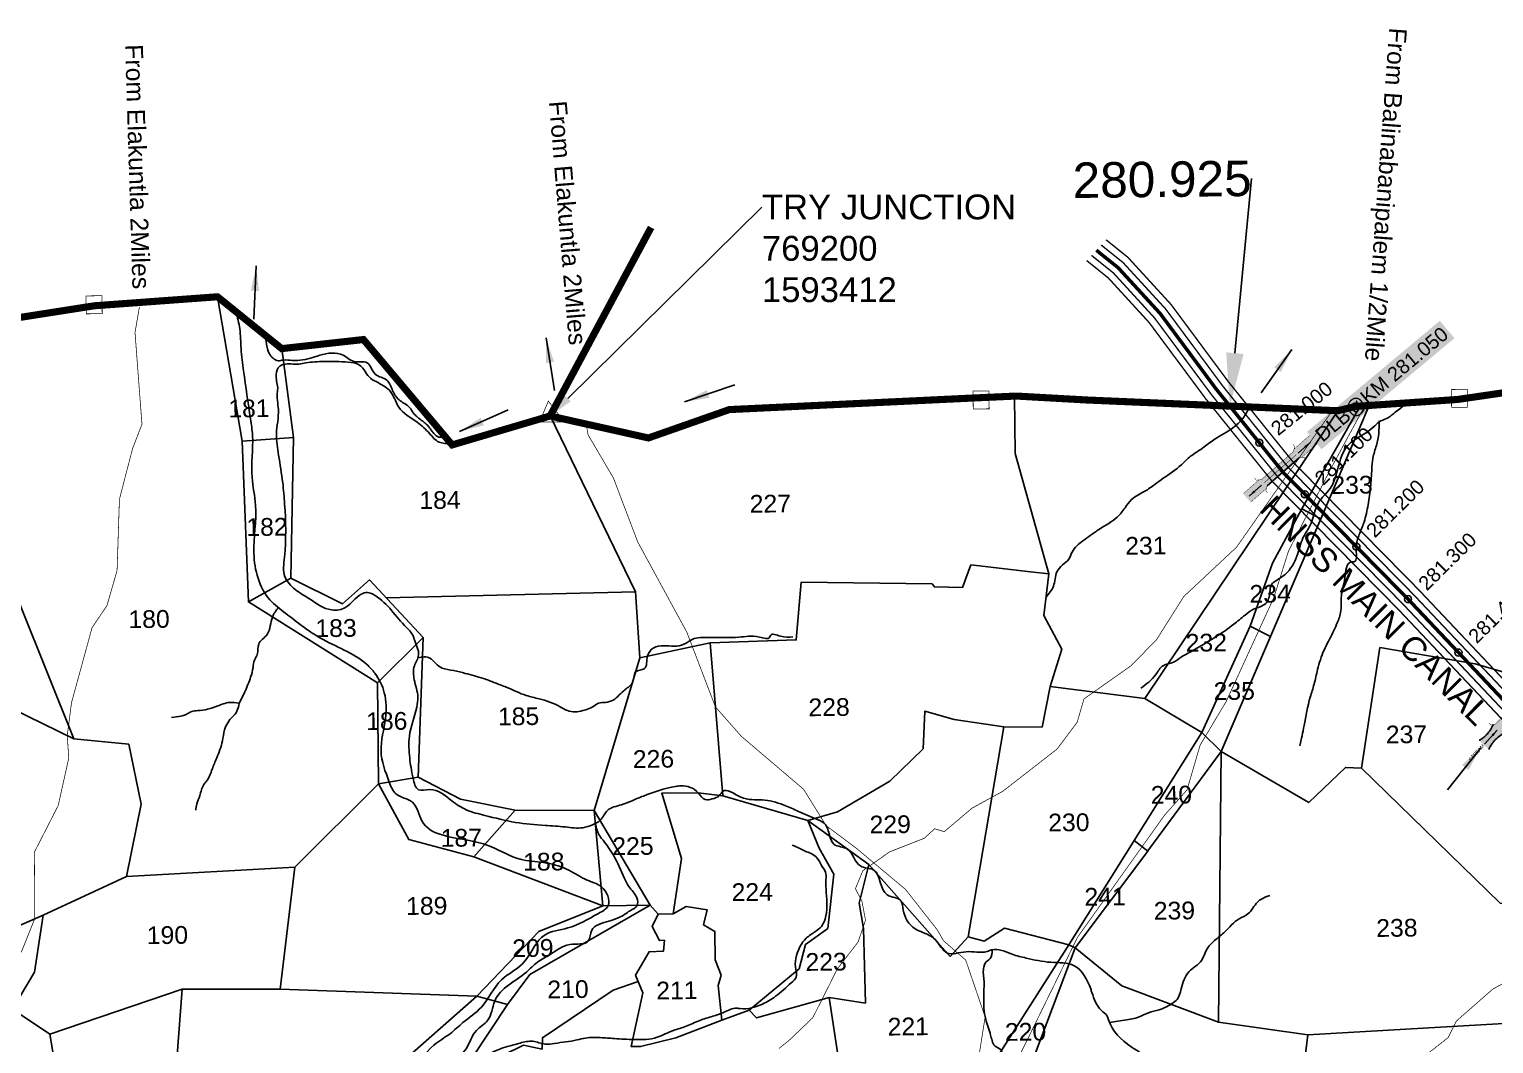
# Model space of a CAD drawing. Header units: feet. Extents: x 764898 to 774910, y 1587357 to 1595279.
# Drawn here: x 768536 to 770601, y 1592509 to 1593940 of the extents above; entities that cross this region are included whole.
import ezdxf
from ezdxf import colors
from ezdxf.entities.mleader import LeaderData, LeaderLine
from ezdxf.enums import TextEntityAlignment as Align
from ezdxf.math import Vec2, Vec3

# ---------------------------------------------------------------- set-up
doc = ezdxf.new("R2010")
doc.units = ezdxf.units.FT
doc.header["$LTSCALE"] = 15
doc.header["$MEASUREMENT"] = 0
doc.header["$PDMODE"] = 32
doc.header["$PDSIZE"] = 10
doc.linetypes.add('ACAD_ISO02W100', pattern=[15, 12, -3])
doc.linetypes.add('HIDDEN2', pattern=[0.1875, 0.125, -0.0625])
for name, color, linetype in [('CANAL1', 7, 'Continuous'), ('CRDS STONES', 7, 'Continuous'), ('CSMark', 72, 'Continuous'), ('PLOT', 7, 'Continuous'), ('PLOT NO', 7, 'Continuous'), ('ROADS', 6, 'Continuous'), ('STRUCTURE', 5, 'Continuous'), ('TANKS-STREAM', 4, 'Continuous'), ('VILLAGE STONES', 240, 'Continuous')]:
    doc.layers.add(name, color=color, linetype=linetype)
doc.layers.add('VILLAGE BOUNDRY', color=5, linetype='HIDDEN2', lineweight=100)
doc.styles.add('CANAL', font='Cambria.ttf')
doc.styles.get("Standard").update_dxf_attribs({"font": 'arial.ttf'})
doc.linetypes.add('DOTS', pattern='A,1e-06,-3,["●",Standard,S=3,R=0,X=-1.25,Y=-1.25],-3', length=6.000001)
doc.dimstyles.new('CRDS', dxfattribs={"dimtxt": 20, "dimasz": 35, "dimexe": 0.18, "dimexo": 0.0625, "dimgap": 0.09, "dimtad": 0, "dimtih": 1, "dimtoh": 1, "dimdec": 0, "dimzin": 2, "dimdsep": 46, "dimtxsty": 'CANAL', "dimcen": 0.09, "dimclrt": 256, "dimadec": 0, "dimazin": 0, "dimtfac": 1, "dimtdec": 0, "dimtofl": 0, "dimtmove": 0, "dimatfit": 3, "dimfxl": 1, "dimtfill": 2, "dimtfillclr": 5, "dimtolj": 1, "dimtzin": 0, "dimarcsym": 0})
doc.dimstyles.get("Standard").update_dxf_attribs({"dimtxt": 0.18, "dimasz": 0.18, "dimexe": 0.18, "dimexo": 0.0625, "dimgap": 0.09, "dimtad": 0, "dimtih": 1, "dimtoh": 1, "dimdec": 4, "dimzin": 0, "dimdsep": 46, "dimtxsty": 'Standard', "dimcen": 0.09, "dimadec": 0, "dimazin": 0, "dimtfac": 1, "dimtdec": 4, "dimtofl": 0, "dimtmove": 0, "dimatfit": 3, "dimfxl": 1, "dimtolj": 1, "dimtzin": 0, "dimarcsym": 0})

# ---------------------------------------------------------------- blocks, each defined once
blk = doc.blocks.new('DLB')
at = {"layer": 'STRUCTURE'}
h = blk.add_hatch(dxfattribs=at)
h.set_pattern_fill('DOTS', color=6, scale=20, angle=320.37224793, style=0)
h.paths.add_polyline_path([(769699.5, 1706950), (769699.5, 1706934), (769729.1, 1706934), (769732.1, 1706936), (769792.1, 1706936), (769795.1, 1706934), (769824.7, 1706934), (769824.7, 1706950), (769795.1, 1706950), (769792.1, 1706948), (769732.1, 1706948), (769729.1, 1706950)])
at = {"layer": 'STRUCTURE', "color": 6, "const_width": 0.628}
for points in [[(769726.1, 1706956), (769726.1, 1706952), (769732.1, 1706948), (769792.1, 1706948), (769798.1, 1706952), (769798.1, 1706956)], [(769726.1, 1706928), (769726.1, 1706932), (769732.1, 1706936), (769792.1, 1706936), (769798.1, 1706932), (769798.1, 1706928)], [(769732.1, 1706942), (769792.1, 1706942)]]:
    blk.add_lwpolyline(points, dxfattribs=at)
at = {"layer": 'STRUCTURE', "color": 6, "linetype": 'ACAD_ISO02W100', "ltscale": 0.5, "const_width": 0.5}
for points in [[(769699.5, 1706950), (769729.1, 1706950)], [(769795.1, 1706950), (769824.7, 1706950)], [(769699.5, 1706934), (769729.1, 1706934)], [(769795.1, 1706934), (769824.7, 1706934)]]:
    blk.add_lwpolyline(points, dxfattribs=at)
at = {"layer": 'STRUCTURE', "color": 6}
blk.add_lwpolyline([(769732.1, 1706936), (769792.1, 1706936)], dxfattribs=at)
blk.add_lwpolyline([(769732.1, 1706936), (769792.1, 1706936)], dxfattribs=at)
at = {"layer": 'STRUCTURE', "color": 0}
blk.add_circle((769762.1, 1706942), 1.8, dxfattribs=at)
for points in [[(769703.8, 1706942), (769726.7, 1706942)], [(769818.6, 1706942), (769795.7, 1706942)]]:
    blk.add_leader(points, dimstyle='Standard', override={"dimasz": 10, "dimgap": 0.09, "dimtad": 0}, dxfattribs=at)
blk = doc.blocks.new('SP')
at = {"layer": 'STRUCTURE'}
h = blk.add_hatch(dxfattribs=at)
h.set_pattern_fill('DASH', color=256, scale=8, style=0)
edge = h.paths.add_edge_path()
edge.add_spline(control_points=[(769825.7, 1706742.1), (769825.3, 1706741.8), (769823.8, 1706740.8), (769820.9, 1706740.3), (769817, 1706739.7), (769811.4, 1706738.9), (769804, 1706739.7), (769798.4, 1706741), (769795.6, 1706741.6)], knot_values=[0, 0, 0, 0, 1.613557, 5.24513, 8.624976, 13.470124, 22.190216, 30.746377, 30.746377, 30.746377, 30.746377], degree=3, periodic=0)
edge.add_line((769795.6, 1706741.6), (769792.6, 1706739.6))
edge.add_line((769792.6, 1706739.6), (769732.6, 1706739.6))
edge.add_line((769732.6, 1706739.6), (769729.6, 1706741.6))
edge.add_spline(control_points=[(769729.6, 1706741.6), (769726.9, 1706740.9), (769721.3, 1706739.5), (769713.9, 1706738.5), (769708.3, 1706739.1), (769704.4, 1706739.6), (769701.5, 1706740), (769700, 1706741), (769699.5, 1706741.3)], knot_values=[0, 0, 0, 0, 8.556161, 17.276253, 22.121402, 25.501247, 29.13282, 30.746377, 30.746377, 30.746377, 30.746377], degree=3, periodic=0)
edge.add_line((769699.5, 1706741.3), (769699.5, 1706722.1))
edge.add_spline(control_points=[(769699.5, 1706722.1), (769700, 1706722.4), (769701.4, 1706723.4), (769704.3, 1706724), (769708.2, 1706724.5), (769713.8, 1706725.3), (769721.2, 1706724.5), (769726.8, 1706723.3), (769729.6, 1706722.6)], knot_values=[0, 0, 0, 0, 1.613557, 5.24513, 8.624976, 13.470124, 22.190216, 30.746377, 30.746377, 30.746377, 30.746377], degree=3, periodic=0)
edge.add_line((769729.6, 1706722.6), (769732.6, 1706724.6))
edge.add_line((769732.6, 1706724.6), (769792.6, 1706724.6))
edge.add_line((769792.6, 1706724.6), (769795.6, 1706722.6))
edge.add_spline(control_points=[(769795.6, 1706722.6), (769798.4, 1706723.3), (769803.9, 1706724.8), (769811.3, 1706725.8), (769817, 1706725.1), (769820.9, 1706724.7), (769823.8, 1706724.2), (769825.2, 1706723.3), (769825.7, 1706723)], knot_values=[0, 0, 0, 0, 8.556161, 17.276253, 22.121402, 25.501247, 29.13282, 30.746377, 30.746377, 30.746377, 30.746377], degree=3, periodic=0)
edge.add_line((769825.7, 1706723), (769825.7, 1706742.1))
h.paths.add_polyline_path([(769764.2, 1706732.1, -1), (769761.1, 1706732.1, -1)], flags=0)
h.paths.add_polyline_path([(769761.1, 1706732.1, 1), (769764.2, 1706732.1, 1)], flags=16)
at = {"layer": 'STRUCTURE', "const_width": 0.628}
for points in [[(769726.6, 1706747.6), (769726.6, 1706743.6), (769732.6, 1706739.6), (769792.6, 1706739.6), (769798.6, 1706743.6), (769798.6, 1706747.6)], [(769726.6, 1706716.6), (769726.6, 1706720.6), (769732.6, 1706724.6), (769792.6, 1706724.6), (769798.6, 1706720.6), (769798.6, 1706716.6)]]:
    blk.add_lwpolyline(points, dxfattribs=at)
at = {"layer": 'STRUCTURE', "color": 3}
blk.add_lwpolyline([(769732.6, 1706724.6), (769792.6, 1706724.6)], dxfattribs=at)
blk.add_lwpolyline([(769732.6, 1706724.6), (769792.6, 1706724.6)], dxfattribs=at)
at = {"layer": 'STRUCTURE', "color": 0}
blk.add_circle((769762.6, 1706732.1), 1.55, dxfattribs=at)
at = {"layer": 'STRUCTURE'}
for points in [[(769699.5, 1706741.3), (769700.9, 1706740.5), (769704.4, 1706739.6), (769707.8, 1706739.2), (769712.6, 1706738.8), (769721.3, 1706739.7), (769729.6, 1706741.6)], [(769825.7, 1706742.1), (769824.3, 1706741.3), (769820.8, 1706740.3), (769817.5, 1706739.8), (769812.7, 1706739.2), (769804, 1706739.9), (769795.6, 1706741.6)], [(769699.5, 1706722.1), (769700.9, 1706723), (769704.4, 1706724), (769707.7, 1706724.5), (769712.5, 1706725), (769721.2, 1706724.4), (769729.6, 1706722.6)], [(769825.7, 1706723), (769824.3, 1706723.8), (769820.8, 1706724.7), (769817.4, 1706725.1), (769812.6, 1706725.5), (769803.9, 1706724.6), (769795.6, 1706722.6)]]:
    blk.add_spline(points, degree=3, dxfattribs=at)
at = {"layer": 'STRUCTURE', "color": 0}
blk.add_text('STREAM', height=5, dxfattribs=at).set_placement((769684.3, 1706732.1), align=Align.MIDDLE_CENTER)
for points in [[(769727.4, 1706732.1), (769700.8, 1706732.1)], [(769824.4, 1706732.1), (769800.5, 1706732.1)]]:
    blk.add_leader(points, dimstyle='Standard', override={"dimasz": 10, "dimgap": 0.09, "dimtad": 0}, dxfattribs=at)

msp = doc.modelspace()

# ---------------------------------------------------------------- linework, layer by layer
at = {"layer": 'CANAL1', "color": 5, "const_width": 2}
for points in [[(770047.5, 1593635.8), (770078.4, 1593611), (770138.3, 1593545.7), (770219, 1593436.9), (770311.2, 1593322.4), (770488.1, 1593142.8), (770639.7, 1592982.4)], [(770033.8, 1593621.2), (770064.7, 1593596.4), (770122.8, 1593532.9), (770203.2, 1593424.6), (770296.3, 1593309.1), (770473.7, 1593128.9), (770625.5, 1592968.2)]]:
    msp.add_lwpolyline(points, dxfattribs=at)
at = {"layer": 'CANAL1', "color": 1, "const_width": 2}
for points in [[(770054.3, 1593643.2), (770085.2, 1593618.4), (770146, 1593552), (770226.9, 1593443), (770318.7, 1593329.1), (770495.3, 1593149.7), (770646.7, 1592989.5)], [(770027, 1593613.9), (770057.8, 1593589.1), (770115.1, 1593526.5), (770195.3, 1593418.5), (770288.8, 1593302.4), (770466.6, 1593121.9), (770618.5, 1592961.1)]]:
    msp.add_lwpolyline(points, dxfattribs=at)
at = {"layer": 'CANAL1', "color": 1, "linetype": 'HIDDEN2', "ltscale": 6, "const_width": 5}
msp.add_lwpolyline([(770040.6, 1593628.5), (770071.5, 1593603.7), (770130.6, 1593539.3), (770209.6, 1593432.8), (770303.7, 1593315.7), (770334.7, 1593284.3), (770480.9, 1593135.8), (770622.8, 1592985.7)], dxfattribs=at)
at = {"layer": 'CSMark', "color": 3}
for p in [(770270.5, 1593357.1), (770407.5, 1593210.4), (770480.3, 1593136.5), (770551.5, 1593061.1)]:
    msp.add_point(p, dxfattribs=at)
at = {"layer": 'CSMark'}
msp.add_point((770334.7, 1593284.3), dxfattribs=at)
at = {"layer": 'PLOT'}
for points in [[(768448.5, 1593312), (768598.6, 1592939.4), (768675.8, 1592931.8), (768693.5, 1592847.5), (768672.5, 1592745.4), (768910.2, 1592758.6), (769027.9, 1592875.8), (769026.8, 1593018.6), (768844.7, 1593132.6), (768835.6, 1593359.1), (768801, 1593562.8)], [(768891.6, 1593489.7), (768908.3, 1593364.5), (768835.6, 1593359.1)], [(770413, 1593408.7), (770330.5, 1593263.8), (770289, 1593187), (770257.7, 1593098.3), (770189.5, 1592948.3), (770002, 1592648.8), (769888.4, 1592471.3), (769839.3, 1592205.5), (769821.5, 1592202.3), (769685.2, 1592435.2), (769663.6, 1592574.8), (769715, 1592566.7), (769712.4, 1592672), (769705.9, 1592707.6), (769719.6, 1592762.3), (769633.8, 1592824.2), (769513.8, 1592859), (769496, 1593074.8), (769396.6, 1593053.6)], [(769633.8, 1592824.2), (769675.8, 1592836.4), (769749.6, 1592879.8), (769796.6, 1592925.4), (769798.7, 1592978.3), (769839.9, 1592966.6), (769910.4, 1592956.4), (769964.2, 1592956.1), (769975.7, 1593013.1), (769992.2, 1593066), (769966.4, 1593113.4), (769973.8, 1593172.3), (769926, 1593341.6), (769925.1, 1593422.7)], [(770973.4, 1593410.8), (770983.8, 1593311.6), (771015.4, 1593221.4), (770938.6, 1593219.1), (770878.8, 1593166), (770838.5, 1593167), (770784.9, 1592983.1), (770723.4, 1592685.7), (770721.1, 1592544.2), (770708.8, 1592410), (770712.8, 1592260.5), (770903.9, 1592257), (770916.5, 1592362.3), (770971.5, 1592458.3), (770968.5, 1592483.9), (770721.1, 1592544.2), (770339.2, 1592521.8), (770212.9, 1592540), (770076.5, 1592590.9), (770010.7, 1592644.8)], [(770357.5, 1593249.7), (770425.3, 1593409.6)], [(769270.2, 1593394.7), (769390.6, 1593146.6)], [(769975.7, 1593013.1), (770109.1, 1592996.2), (770381.1, 1593402.1)], [(768908.3, 1593364.5), (768904.7, 1593166), (768844.7, 1593132.6)], [(770286.3, 1593083.6), (770357.5, 1593249.7), (770330.5, 1593263.8)], [(769496, 1593074.8), (769617.4, 1593078.8), (769624.2, 1593160.2), (769808.9, 1593157.9), (769812.3, 1593153.7), (769851.9, 1593152.9), (769863.8, 1593184.7), (769947.7, 1593174.7), (769973.8, 1593172.3)], [(768904.7, 1593166), (768977.2, 1593129.8), (769015.6, 1593163.6), (769091, 1593082.5), (769026.8, 1593018.6)], [(769221, 1592838.7), (769332.5, 1592838.5), (769396.6, 1593053.6), (769390.6, 1593146.6), (769039, 1593138.4)], [(769091, 1593082.5), (769084.2, 1592885.2), (769027.9, 1592875.8)], [(770216.8, 1592921.5), (770286.3, 1593083.6), (770257.7, 1593098.3)], [(770216.8, 1592921.5), (770340.2, 1592849.5), (770392.1, 1592899.2), (770414.8, 1592898.2), (770440.6, 1593068), (770575.1, 1593045.2), (770785.1, 1592984)], [(768672.5, 1592745.4), (768554.9, 1592690.9), (768409, 1592627), (768340.4, 1592700.3), (768275.9, 1592795.3), (768310.6, 1592942.1), (768401, 1593035.9), (768598.6, 1592939.4)], [(770109.1, 1592996.2), (770189.5, 1592948.3)], [(770002, 1592648.8), (769911, 1592672.5), (769882.3, 1592654.1), (769859.7, 1592660.2), (769910.4, 1592956.4)], [(770113.4, 1592781.5), (770216.8, 1592921.5), (770189.5, 1592948.3)], [(770216.8, 1592921.5), (770212.9, 1592540)], [(770414.8, 1592898.2), (770610.1, 1592707.9), (770723.4, 1592685.7)], [(769084.2, 1592885.2), (769143.9, 1592854.4), (769221, 1592838.7), (769162.7, 1592773.2), (769070.7, 1592797.6), (769027.9, 1592875.8)], [(769411.4, 1592704.8), (769422.5, 1592692), (769443.8, 1592692.5), (769455.4, 1592770.7), (769427.6, 1592862.8), (769479.2, 1592863.4), (769513.8, 1592859)], [(769332.5, 1592838.5), (769411.4, 1592704.8), (769344.7, 1592703.7), (769332.5, 1592838.5)], [(769551.1, 1592556.6), (769621.4, 1592615.3), (769630.3, 1592649.3), (769661.9, 1592672.1), (769670.4, 1592748.6), (769649.5, 1592785.1), (769633.8, 1592824.2)], [(770010.7, 1592644.8), (770113.2, 1592781.2), (770094.2, 1592796)], [(769344.7, 1592703.7), (769162.7, 1592773.2)], [(768910.2, 1592758.6), (768889.2, 1592586.5)], [(769859.7, 1592660.2), (769834.3, 1592632.6), (769719.6, 1592762.3)], [(768554.9, 1592690.9), (768543, 1592610.6), (768512, 1592558.4), (768564.7, 1592522.9), (768611.1, 1592244.9), (768541.9, 1592204.7), (768531.4, 1592114.4), (768467.6, 1592118.7), (768447.5, 1592083.6), (768291.9, 1591985.3), (768152.7, 1592028.1)], [(769411.4, 1592704.8), (769241.4, 1592606.9), (769210.2, 1592564.7), (769160.2, 1592489.8)], [(769344.7, 1592703.7), (769254.2, 1592667.8), (769167, 1592576.7), (769210.2, 1592564.7)], [(769422.5, 1592692), (769414.3, 1592675), (769424.3, 1592655), (769431.4, 1592655.4), (769430.2, 1592640.2), (769409.8, 1592639.1), (769390.7, 1592606.1), (769401, 1592581.4), (769384.3, 1592505.6), (769397.8, 1592505.5), (769447.7, 1592518), (769512.3, 1592542.9)], [(769443.8, 1592692.5), (769461.9, 1592702.9), (769491.5, 1592698.4), (769486.6, 1592677), (769502.7, 1592667.8), (769503.2, 1592628), (769511.3, 1592606.3), (769507.4, 1592591.4), (769512.3, 1592542.9), (769551.1, 1592556.6), (769561.5, 1592545.9), (769663.6, 1592574.8)], [(769938.9, 1592454.2), (770010.7, 1592644.8), (770002, 1592648.8)], [(768564.7, 1592522.9), (768751, 1592586.3), (768889.2, 1592586.5), (769167, 1592576.7)], [(768751, 1592586.3), (768733.6, 1592356.8), (768714.2, 1592174.5)], [(769394.5, 1592597), (769359, 1592584.8), (769259.4, 1592518), (769258.8, 1592502), (769232.8, 1592507.4), (769173.4, 1592478.5), (769160.2, 1592489.8)], [(769167, 1592576.7), (769015.8, 1592443.4), (769056.8, 1592409.7)], [(770339.2, 1592521.8), (770321.9, 1592384.7), (770401, 1592398.3), (770480.1, 1592385.4), (770368.4, 1592152.3), (770321.7, 1592129.7), (770332.4, 1591963), (770522.6, 1592037.1), (770547.4, 1591886.1), (771078, 1592028.6), (771089.3, 1592278.1)]]:
    msp.add_lwpolyline(points, dxfattribs=at)
at = {"layer": 'ROADS', "linetype": 'DOTS', "ltscale": 0.5, "const_width": 1}
for points in [[(768524.2, 1592638.3), (768543.2, 1592685.7), (768542.9, 1592753.7), (768542.8, 1592779.8), (768576.3, 1592845.2), (768591.2, 1592912.1), (768589.1, 1592944), (768595.1, 1592990.4), (768624.1, 1593096.2), (768645.1, 1593127.3), (768659.4, 1593176.9), (768662.7, 1593277.3), (768671.2, 1593310.2), (768681.3, 1593348.9), (768694.5, 1593383.1), (768690.3, 1593438), (768687.6, 1593473.7), (768684.7, 1593512.6), (768690.9, 1593548.5)], [(769905.3, 1592438.1), (769943, 1592514.3), (769990.7, 1592611.7), (770014.3, 1592659.9), (770079.7, 1592751.6), (770137.1, 1592832), (770168.6, 1592867.4), (770187, 1592930.4), (770224, 1592992.4), (770290.9, 1593138.2), (770311.6, 1593203.9), (770370.2, 1593318.1), (770419.5, 1593409.2)], [(770373.6, 1593402.4), (770238.3, 1593209.5), (770164, 1593140.1), (770125.5, 1593079.1), (770089.5, 1593042.4), (770052.9, 1593016.6), (770023.2, 1592995.7), (770013.6, 1592962.7), (769985.2, 1592924.9), (769908.5, 1592865.3), (769865.5, 1592841.8), (769826.1, 1592808.5), (769812.7, 1592812.6), (769797.8, 1592799.1), (769749.2, 1592780.1), (769711.3, 1592753.5), (769700.8, 1592728), (769710, 1592710.6), (769715.1, 1592683.6), (769704.7, 1592653.1), (769675.1, 1592614.6), (769664.6, 1592593.4), (769649.4, 1592563.4), (769640.6, 1592546), (769620.5, 1592526.8), (769607.4, 1592514.3), (769593, 1592502.8)], [(770670.9, 1592624.7), (770600, 1592586.6), (770548.6, 1592541.5), (770536.9, 1592518.1), (770503.7, 1592492)]]:
    msp.add_lwpolyline(points, dxfattribs=at)
at = {"layer": 'ROADS', "linetype": 'HIDDEN2', "ltscale": 10, "const_width": 1}
msp.add_lwpolyline([(769860.7, 1592263.4), (769847.2, 1592288.6), (769849.7, 1592325.9), (769844.8, 1592396), (769874.1, 1592485.7), (769883.8, 1592547.2), (769856.4, 1592627.5), (769825.2, 1592654.6), (769816, 1592670.4), (769771.6, 1592727), (769702.5, 1592784.8), (769659.6, 1592816.9), (769627.8, 1592868.2), (769540, 1592942.9), (769503.4, 1592984.4), (769463.1, 1593089.7), (769436.2, 1593139.1), (769393.8, 1593217), (769359.5, 1593307.2), (769338.4, 1593343.2), (769323.7, 1593368.2), (769321.1, 1593383.3)], dxfattribs=at)
at = {"layer": 'TANKS-STREAM'}
for points in [[(769009.6, 1592182.2), (768979.6, 1592194.6), (768938.2, 1592224.1), (768898.6, 1592271.5), (768881.9, 1592319.7), (768905.5, 1592348.4), (768930.1, 1592370.9), (768968, 1592392.7), (768993.7, 1592411.7), (769016.2, 1592425.8), (769071.1, 1592466.8), (769106.2, 1592507.5), (769129, 1592523.6), (769147.3, 1592539.3), (769173.2, 1592561), (769201.7, 1592599.6), (769231.2, 1592622.2), (769248.4, 1592647), (769261.8, 1592662.3), (769295.3, 1592672.7), (769338.4, 1592693.2), (769351.9, 1592703.8), (769342.3, 1592731), (769333.7, 1592735.7), (769318.8, 1592742), (769293.4, 1592755.6), (769261, 1592764.9), (769227.9, 1592769.7), (769187.6, 1592787), (769156.2, 1592796.1), (769089.4, 1592823.6), (769075.9, 1592850), (769052.8, 1592861.7), (769043.3, 1592878.4), (769031.7, 1592922.2), (769038, 1592968), (769036.3, 1593004.5), (769023.1, 1593031.8), (769011.3, 1593044.6), (768946.1, 1593081.6), (768897.2, 1593116.3), (768875, 1593135.4), (768852.3, 1593201.1), (768854.7, 1593268.9), (768849.8, 1593308), (768850.4, 1593367.1), (768847.6, 1593390.6), (768837.7, 1593458.2), (768834.2, 1593489.7), (768832.4, 1593517.6), (768827, 1593541.8)], [(768868.6, 1593508.3), (768870.1, 1593496.3), (768874, 1593483), (768886.7, 1593472.6), (768893.7, 1593473.5), (768906.9, 1593473.1), (768935.5, 1593477.2), (768945.4, 1593480.4), (768978.2, 1593480.4), (768993.3, 1593471.7), (769012.1, 1593469.5), (769023.6, 1593453.6), (769039.7, 1593445.3), (769048.1, 1593430.3), (769058.8, 1593416.1), (769072, 1593406.7), (769077.6, 1593398.6), (769082, 1593393.9), (769087.3, 1593389.7), (769091.7, 1593386.4), (769095.5, 1593383.3), (769101.3, 1593376.4), (769104.7, 1593371.7), (769110.5, 1593366), (769122.5, 1593365.1)], [(769130.2, 1593356), (769113.5, 1593357.9), (769100, 1593370), (769082.8, 1593385.8), (769056.7, 1593407.3), (769043.5, 1593430.9), (769035.3, 1593437.2), (769024.9, 1593443.1), (769015.3, 1593449.2), (769007.3, 1593460.1), (769001.5, 1593466.5), (768985.4, 1593470.6), (768951, 1593471.5), (768925.7, 1593469.5), (768915.7, 1593467.8), (768894.5, 1593467.5), (768888.9, 1593465.1), (768884, 1593453.1), (768885.9, 1593434.7)], [(768885.9, 1593434.7), (768885.6, 1593416.1), (768886.9, 1593403.9), (768884.2, 1593369.4), (768887.2, 1593339.6), (768893, 1593300.3), (768895.7, 1593270.5), (768895.4, 1593195.5), (768896.1, 1593168.1), (768910.5, 1593150.2), (768930.8, 1593136.7), (768961.9, 1593121.2), (768982.1, 1593124.9), (769003.7, 1593143.5), (769012.7, 1593145.8), (769020.1, 1593143.3), (769064.8, 1593099.4), (769077.5, 1593083.2), (769078.8, 1593079), (769084.6, 1593057.6), (769078.8, 1593042.5), (769078.6, 1593022.8), (769083.6, 1592998.4), (769082, 1592984.2), (769071.7, 1592943), (769072.1, 1592912.6), (769076.8, 1592884), (769084.6, 1592867.7), (769100, 1592867.9), (769131.6, 1592851.9), (769151.9, 1592839.3), (769178.2, 1592831.4), (769221.6, 1592821.6), (769263, 1592817.4), (769291.8, 1592815.1), (769316.3, 1592814.1), (769330, 1592818.1), (769340.8, 1592824.5), (769351.2, 1592838.5), (769370.9, 1592846.4), (769385.9, 1592852.2), (769401.7, 1592858.8), (769447, 1592872.2), (769454.7, 1592873.1), (769479.2, 1592863.4), (769488.9, 1592853.8), (769498.7, 1592854.7), (769509.2, 1592859.6), (769513.3, 1592865), (769539.1, 1592857.3), (769569.4, 1592853.3), (769599.1, 1592846.4), (769617.6, 1592838.4), (769643.6, 1592827.1), (769656.9, 1592820.4), (769664.8, 1592801.9), (769670.5, 1592791), (769689.8, 1592783.9), (769707.8, 1592760.1), (769726.6, 1592754.4), (769745.7, 1592719.5), (769765.2, 1592710.7), (769768.3, 1592698.3), (769784.9, 1592671.5), (769795.7, 1592666.4), (769813.3, 1592656.3), (769830.1, 1592637.4), (769856.9, 1592639.2), (769886.5, 1592639.6), (769893, 1592641.8), (769921.8, 1592635.7), (769941.6, 1592630.3), (769976.4, 1592624.3), (770009.5, 1592619.5), (770032.7, 1592586.7), (770034.4, 1592581.6), (770047.8, 1592556.5), (770056, 1592548.5), (770057.8, 1592543.3), (770090, 1592505.1), (770120.7, 1592482.7), (770143, 1592451.2), (770157.3, 1592436.8), (770172.9, 1592425), (770193.7, 1592405.9), (770225.4, 1592375.8), (770245.9, 1592358.2), (770269.6, 1592346), (770281.3, 1592333.3), (770295.7, 1592319.3), (770304, 1592306.1), (770310.6, 1592292.5), (770319.3, 1592279.3), (770322, 1592268.1), (770320.9, 1592249.3), (770321.4, 1592201.8), (770316.6, 1592178.6), (770312.5, 1592159.3), (770306.7, 1592141.6), (770300.9, 1592117.1), (770308.1, 1592093.6), (770305.7, 1592039.1), (770308, 1592019.1), (770307.8, 1592006.7), (770307.1, 1591992.1), (770301.7, 1591975.3), (770303.3, 1591954.5)], [(770103.6, 1593010.8), (770124.5, 1593030), (770134.7, 1593042.4), (770149.4, 1593047.5), (770160.4, 1593054.7), (770168, 1593059), (770183.4, 1593067.8), (770234.5, 1593100.9), (770250.4, 1593113.9), (770262.3, 1593122.1), (770271.6, 1593125.7), (770279.7, 1593130.4), (770285.4, 1593145.7), (770288, 1593157.3), (770293.9, 1593162.3), (770310, 1593174.2), (770324.7, 1593200.6), (770333.6, 1593225.8), (770342, 1593239.7), (770353.9, 1593272.2), (770370.4, 1593292.5), (770378.9, 1593311.4), (770395.4, 1593353.3), (770411.6, 1593365.3), (770422, 1593371.6), (770433.3, 1593380.8), (770439.5, 1593386.4), (770449.9, 1593391), (770462.3, 1593399.9), (770478.8, 1593413.2), (770476.7, 1593411.8)], [(769969.7, 1593139.4), (769980.1, 1593154.5), (769985.1, 1593175.1), (769993.1, 1593184.7), (770001.7, 1593192.6), (770006.5, 1593202.8), (770021.7, 1593218.6), (770032, 1593226.2), (770038, 1593230.3), (770045.2, 1593235.3), (770070.2, 1593252.2), (770081.1, 1593265.3), (770090.2, 1593276.7), (770108.9, 1593288.5), (770123.3, 1593298.2), (770134.8, 1593306.8), (770160.6, 1593325.9), (770168.4, 1593333.5), (770183, 1593344.3), (770192.8, 1593351.1), (770208.3, 1593362.3), (770233.4, 1593378), (770247.1, 1593391.2), (770257.1, 1593407.4)], [(770439.7, 1593387.7), (770439, 1593370.5), (770435.7, 1593353.1), (770430.7, 1593335.3), (770429.2, 1593318.7), (770423.5, 1593266.4), (770417.2, 1593242), (770410.7, 1593225.7), (770407.1, 1593205.8), (770404.2, 1593189.2), (770400.7, 1593188.9), (770391.3, 1593166.2), (770386.3, 1593141.2), (770385.2, 1593117.3), (770379.5, 1593100.9), (770374.4, 1593089.4), (770361.8, 1593064.4), (770352.7, 1593037.2), (770347.8, 1593016.4), (770342.4, 1592998.3), (770333.7, 1592958), (770327.8, 1592929.6)], [(768886.7, 1593124.4), (768878.6, 1593111.4), (768871, 1593086.6), (768859.1, 1593072.8), (768857.2, 1593058.5), (768853.1, 1593050.4), (768851.2, 1593040), (768847.8, 1593026.5), (768839.6, 1593005.9), (768830.9, 1592986.5), (768826, 1592974.2), (768822.2, 1592970.5), (768811.1, 1592952.2), (768808, 1592936.4), (768799.9, 1592912.5), (768793.5, 1592896.7), (768785.7, 1592879.9), (768781.8, 1592875), (768776, 1592859.4), (768772, 1592847.5), (768770.3, 1592838.6)], [(769083.6, 1593053.7), (769100.6, 1593053.4), (769109.1, 1593045.5), (769117.7, 1593039.3), (769134.1, 1593035.8), (769150.6, 1593031.7), (769176, 1593024.6), (769192, 1593018.5), (769208.4, 1593012.3), (769236.6, 1593000.5), (769254.6, 1592995.9), (769284.4, 1592984.6), (769294.5, 1592979.4), (769305.6, 1592977.5), (769316.2, 1592979.2), (769333.6, 1592986.7), (769336.7, 1592988.9), (769345.2, 1592990.6), (769356.8, 1592992.8), (769374.1, 1593007.3), (769386, 1593018.1), (769388.4, 1593026.2), (769390.7, 1593033.8), (769402.8, 1593038.2), (769407.6, 1593056), (769415.7, 1593067.4), (769430.5, 1593070.8), (769445.3, 1593069.9), (769459, 1593072.7), (769470.6, 1593079.7), (769494.6, 1593082.2), (769516.3, 1593082.4), (769536.4, 1593082.7), (769565.5, 1593083), (769580.3, 1593083.2), (769581, 1593085.1), (769595, 1593084.2), (769612.7, 1593083.1)], [(768831, 1592989.6), (768817.7, 1592990.7), (768801.4, 1592985.8), (768786.9, 1592981.2), (768773.2, 1592979.2), (768764.6, 1592977.9), (768756, 1592973.4), (768749.5, 1592971.5), (768736.1, 1592969.6)], [(769334.2, 1592820), (769340.1, 1592802.6), (769344.9, 1592796.3), (769352.3, 1592786.5), (769359.4, 1592775.6), (769375.3, 1592742.3), (769381.1, 1592731.4), (769392.6, 1592715.1), (769392.8, 1592704.5), (769382.9, 1592697), (769375.6, 1592692), (769353.2, 1592682.5), (769328.8, 1592668.9), (769324.4, 1592654.7), (769297.8, 1592649.3), (769270.4, 1592635.4), (769252.3, 1592624.3), (769236.8, 1592610.5), (769192.1, 1592569.7), (769182, 1592542), (769166.2, 1592528.3), (769151.6, 1592502.2), (769109.5, 1592468.3), (769105.6, 1592463.3), (769090.4, 1592453.1), (769043.3, 1592409.3), (769030.1, 1592401.5), (768998.2, 1592378), (768984.4, 1592363.9), (768956.8, 1592345.3), (768938.6, 1592332.2), (768941.6, 1592326), (768936.1, 1592318.6), (768929.3, 1592299.7), (768933.9, 1592275.9), (768937.9, 1592272.6), (768945.3, 1592263.4), (768957.7, 1592251.3), (768969.1, 1592239.4), (768977.5, 1592232.6), (768990.3, 1592220.4), (769005, 1592212), (769015.3, 1592204.5), (769038, 1592192.9), (769051.4, 1592186), (769077, 1592156.6), (769091.1, 1592137.2), (769097.6, 1592123), (769112.3, 1592109.2), (769135.9, 1592083), (769181.1, 1592050), (769194.8, 1592038.9), (769212.9, 1592028.5), (769227.3, 1592019.7), (769240.7, 1592008.9), (769253, 1592003.1), (769272.7, 1591989.4), (769298.8, 1591973.8), (769327.4, 1591947.1), (769346.4, 1591936.7), (769360.4, 1591931.6), (769379.4, 1591926.8), (769386.7, 1591923.2), (769401.1, 1591916.1), (769405.3, 1591896.6), (769411.1, 1591885), (769432.4, 1591828.7), (769434.4, 1591821.8), (769435.8, 1591814.8), (769437.6, 1591810.2), (769441.5, 1591784.7), (769440, 1591768.8), (769442.1, 1591764.2), (769444.5, 1591754.6), (769451.9, 1591715.7), (769455.1, 1591696.5), (769454.9, 1591683.9), (769451.4, 1591663), (769465.5, 1591632), (769473.5, 1591628.1), (769478.9, 1591618.6), (769487.4, 1591604.8), (769500.1, 1591595), (769510.5, 1591584.1), (769517.2, 1591579.2), (769524.6, 1591573), (769534, 1591559.2), (769540.7, 1591553.6), (769566.9, 1591533.2), (769585.4, 1591516.5), (769601.4, 1591508.1), (769623, 1591505.1), (769642.9, 1591509.2), (769658.4, 1591515.7), (769667, 1591522.1), (769688, 1591538.9), (769697.8, 1591553.3), (769707.2, 1591567.3), (769716.8, 1591575.3), (769740.5, 1591582.7), (769754, 1591586.2), (769790.4, 1591597.2), (769808.3, 1591599.1), (769833.5, 1591604.6), (769849.7, 1591608.6), (769867.5, 1591594.1), (769870, 1591578.9), (769873.2, 1591558.3), (769880.2, 1591539.1), (769893, 1591514.2), (769906.8, 1591499.1), (769930.6, 1591479.5), (769941.6, 1591473), (769977.7, 1591448.9), (770005.1, 1591434.9), (770033.8, 1591425.3), (770039.4, 1591428.3), (770048.7, 1591450.3), (770054, 1591459.7), (770061.5, 1591464.7), (770078.1, 1591464.6), (770106.3, 1591464.9), (770123.2, 1591466.3), (770132.4, 1591472.6), (770140.6, 1591475.2), (770157.2, 1591476.7), (770165.2, 1591474.1), (770181.2, 1591471.6), (770197.1, 1591471.1), (770212, 1591472), (770228.6, 1591472.2), (770244.6, 1591470.7), (770254.2, 1591472.8), (770284.7, 1591476.4), (770309.9, 1591475.7), (770325.2, 1591470.9), (770346.9, 1591462.2), (770361.7, 1591448.1), (770372.8, 1591430.3), (770383.2, 1591423.5), (770410.8, 1591412.1), (770433.7, 1591409.4), (770439.4, 1591406.1), (770450.6, 1591409.9), (770459.9, 1591411.7), (770474.8, 1591414.1), (770484.4, 1591418.6)], [(769337, 1591941.2), (769337.2, 1591956), (769318.5, 1591980.7), (769287.3, 1591992.6), (769264.4, 1592018.1), (769216.3, 1592042.6), (769178.5, 1592068.1), (769160.8, 1592082.2), (769136.6, 1592130.7), (769119.9, 1592163.1), (769124, 1592206.7), (769122.2, 1592228.2), (769113.7, 1592251.7), (769103.1, 1592275.8), (769105.4, 1592298.4), (769110.9, 1592316), (769118.6, 1592324.6), (769120.7, 1592340.2), (769123.8, 1592360.4), (769126.8, 1592403.1), (769123.6, 1592423.1), (769138.4, 1592443.7), (769151.7, 1592468.7), (769164.4, 1592479.6), (769182, 1592493.3), (769200, 1592502.3), (769227.8, 1592510.4), (769245.8, 1592512.9), (769262.9, 1592509), (769276.5, 1592509.9), (769308, 1592514.8), (769320.1, 1592517.5), (769341, 1592518.1), (769360.9, 1592516.8), (769389, 1592515.3), (769421.1, 1592518.5), (769444.1, 1592528.2), (769462.1, 1592534), (769481.3, 1592542.4), (769499.6, 1592548.2), (769515.6, 1592553.9), (769533.3, 1592559.6), (769538.5, 1592559), (769569.6, 1592565.3), (769588.3, 1592576.3), (769610.4, 1592595.4), (769617.3, 1592603.5), (769616.2, 1592617.7), (769617.8, 1592633.7), (769631.5, 1592658.2), (769644.5, 1592667.9), (769652.9, 1592675), (769658.1, 1592685.1), (769659.7, 1592722.6), (769659.3, 1592740.6), (769658.6, 1592751.4), (769653, 1592760.6), (769646.6, 1592771.6), (769638.3, 1592777.7), (769629.9, 1592781.1), (769622.4, 1592784.8), (769611.8, 1592789.7)], [(770059.2, 1592539.4), (770083.3, 1592543.1), (770103.4, 1592548.2), (770107.3, 1592550.1), (770121.7, 1592555.5), (770129.5, 1592557.4), (770139.7, 1592561.7), (770154.5, 1592572), (770160.4, 1592586.9), (770171.4, 1592611.1), (770189.3, 1592627.2), (770195.5, 1592641), (770209.5, 1592656.8), (770221.8, 1592667.1), (770242.2, 1592685.7), (770254.9, 1592692.9), (770267.8, 1592709), (770274.4, 1592714), (770285.4, 1592718.4)], [(769893.8, 1592642), (769890.7, 1592629.6), (769883.8, 1592623), (769882, 1592617.6), (769881.3, 1592613.8), (769882.5, 1592595.4), (769882.1, 1592587.2), (769881.8, 1592568.9), (769881.9, 1592559.8), (769884.6, 1592544), (769891.5, 1592521.7), (769893.6, 1592514.1), (769897.8, 1592506), (769906.9, 1592500.2), (769906.6, 1592487.8), (769911.9, 1592477.2), (769914.5, 1592471.1), (769920.1, 1592460.6), (769920.3, 1592453.4), (769921.9, 1592441.9), (769922, 1592410.2), (769928, 1592397.8), (769933.8, 1592383.6), (769939.1, 1592360.2), (769942.3, 1592348.1), (769943, 1592335.4), (769944.3, 1592308.9), (769949.6, 1592291.4), (769952.4, 1592269), (769952.5, 1592259.3), (769961.9, 1592236.6), (769967.6, 1592227), (769970.8, 1592215.8), (769969.7, 1592202.2)]]:
    msp.add_spline(points, degree=3, dxfattribs=at)
at = {"layer": 'VILLAGE BOUNDRY', "lineweight": -2, "ltscale": 10, "const_width": 10}
for points in [[(769270.2, 1593394.7), (769412.6, 1593660.5)], [(770691.4, 1593438.6), (770550.3, 1593418), (770407.3, 1593408.3), (770381.1, 1593402.1), (770028, 1593417.2), (769927.5, 1593422.8), (769876.8, 1593420.5), (769522.9, 1593403.7), (769408.9, 1593363.7), (769270.2, 1593394.7), (769132, 1593353.9), (769006.9, 1593502.5), (768891.6, 1593489.7), (768801, 1593562.8), (768627.2, 1593550.1), (768440.9, 1593520.9)]]:
    msp.add_lwpolyline(points, dxfattribs=at)
at = {"layer": 'VILLAGE STONES', "const_width": 1}
for points in [[(768615.6, 1593564), (768638.1, 1593564.3), (768638.4, 1593539), (768615.9, 1593538.7)], [(769866.7, 1593429.8), (769889.2, 1593430.1), (769889.5, 1593404.8), (769867, 1593404.5)], [(770541.4, 1593432), (770563.9, 1593432.3), (770564.1, 1593407), (770541.7, 1593406.7)]]:
    msp.add_lwpolyline(points, close=True, dxfattribs=at)
msp.add_lwpolyline([(769255.3, 1593386.4), (769267.7, 1593415.7), (769290.5, 1593386.1), (769255.3, 1593386.4)], dxfattribs=at)

# ---------------------------------------------------------------- block references
at = {"layer": 'STRUCTURE', "color": 0}
for name, p, rotation in [('DLB', (1318091.3, -197240.9), 41.28404092270383), ('SP', (1502556.3, -130319.6), 47.28822582398556)]:
    msp.add_blockref(name, p, dxfattribs=dict(at, rotation=rotation))

# ---------------------------------------------------------------- texts
at = {"layer": 'CSMark', "color": 1}
for s, rotation, p in [('281.000', 38.8215, (770290.9, 1593373.8)), ('281.100', 44.5638, (770353.6, 1593302.8)), ('281.200', 44.5638, (770426.3, 1593228.9)), ('281.300', 44.5638, (770499.8, 1593154.3)), ('281.400', 44.5638, (770570.3, 1593079.7))]:
    msp.add_text(s, height=20, rotation=rotation, dxfattribs=at).set_placement(p, align=Align.MIDDLE_LEFT)
at = {"layer": 'PLOT NO'}
for s, rotation, p in [('From Balinabanipalem 1/2Mile', 265.7984, (770454, 1593942.9)), ('From Elakuntla 2Miles', 271.7373, (768670.7, 1593918.5)), ('From Elakuntla 2Miles', 274.703, (769268.5, 1593838.1))]:
    msp.add_text(s, height=25, rotation=rotation, dxfattribs=at).set_placement(p)
for s, p in [('181', (768845.3, 1593405.4)), ('233', (770401.3, 1593297.6)), ('184', (769114.8, 1593276.2)), ('227', (769580.8, 1593271.1)), ('182', (768870.8, 1593238.3)), ('231', (770110.5, 1593211.8)), ('234', (770285.8, 1593144.1)), ('180', (768704.5, 1593108.3)), ('183', (768968.2, 1593095.6)), ('232', (770195.8, 1593075.1)), ('235', (770235.2, 1593006.9)), ('228', (769663.7, 1592984.1)), ('186', (769039.8, 1592964.5)), ('185', (769225.7, 1592971.2)), ('237', (770478.1, 1592945.8)), ('226', (769416, 1592911.1)), ('240', (770146.6, 1592860.6)), ('229', (769749.9, 1592818.8)), ('230', (770001.9, 1592821.6)), ('187', (769144.9, 1592799.9)), ('225', (769387, 1592788.2)), ('188', (769261.3, 1592766.2)), ('224', (769555.3, 1592723.4)), ('241', (770053, 1592716.9)), ('189', (769096.2, 1592703.9)), ('239', (770150.8, 1592697.2)), ('238', (770464.6, 1592672.9)), ('190', (768730.4, 1592662.7)), ('209', (769245.9, 1592644.4)), ('223', (769659.5, 1592625)), ('210', (769295.4, 1592586.3)), ('211', (769449, 1592584.7)), ('221', (769775.4, 1592533.8)), ('220', (769940.8, 1592526.3))]:
    msp.add_text(s, height=25, rotation=0.6396, dxfattribs=at).set_placement(p, align=Align.MIDDLE_CENTER)
at = {"layer": 'STRUCTURE', "color": 5, "insert": (770346.2, 1593371.6), "char_height": 20, "width": 232.246, "attachment_point": 1, "rotation": 39.8652, "bg_fill": 1, "box_fill_scale": 1.3, "bg_fill_color": 7, "bg_fill_true_color": 16777215, "bg_fill_transparency": 4390977}
msp.add_mtext('\\pi1.1778;DLB@KM 281.050', dxfattribs=at)
at = {"layer": 'VILLAGE STONES'}
msp.add_text('HNSS MAIN CANAL', height=33.904, rotation=315.0746, dxfattribs=at).set_placement((770268.7, 1593261.9))

# ---------------------------------------------------------------- leaders
at = {"layer": 'CRDS STONES', "color": 1}
ml = msp.add_multileader_mtext('Standard', dxfattribs=at)
ml.set_content('TRY JUNCTION\\P769200\\P1593412', color=1)
ml.set_leader_properties()
ml.build(insert=Vec2(0, 0))
ml.multileader.update_dxf_attribs({"dogleg_length": 0.36, "arrow_head_size": 35})
ctx = ml.context
ctx.base_point, ctx.char_height, ctx.arrow_head_size, ctx.landing_gap_size, ctx.plane_origin = Vec3(769568.8, 1593689.2), 35, 35, 0.09, Vec3(769438.8, 1593098.7)
notes = []
notes.append((ctx, [(0, (1, 1, 0), (769568.8, 1593689.2), (1, 0), 1.396927018504357e-11, [(0, [(769270.2, 1593394.7)], 0, [])])]))
ctx.mtext.insert, ctx.mtext.flow_direction = Vec3(769568.9, 1593707), 5
at = {"layer": 'VILLAGE BOUNDRY', "linetype": 'ByBlock', "lineweight": -2}
for points in [[(768855.4, 1593606.2), (768852.2, 1593531.3)], [(769264.4, 1593504.7), (769276.5, 1593430.7)], [(770316.6, 1593488.6), (770273.1, 1593427.4)], [(769459.8, 1593414.5), (769530.8, 1593438.7)], [(769142.6, 1593372.6), (769211, 1593403.3)], [(770582.8, 1592926.5), (770536.2, 1592867.7)]]:
    msp.add_leader(points, dimstyle='CRDS', override={"dimgap": 0.09, "dimtad": 0}, dxfattribs=at)
at = {"layer": 'VILLAGE STONES', "color": 1}
ml = msp.add_multileader_mtext('Standard', dxfattribs=at)
ml.set_content('280.925', color=1)
ml.set_leader_properties()
ml.build(insert=Vec2(0, 0))
ml.multileader.update_dxf_attribs({"dogleg_length": 0.36, "arrow_head_size": 75})
ctx = ml.context
ctx.base_point, ctx.char_height, ctx.arrow_head_size, ctx.landing_gap_size, ctx.plane_origin, ctx.plane_x_axis, ctx.plane_y_axis = Vec3(770012, 1593726.7), 50, 75, 0.0498, Vec3(770546.5, 1593455.3), Vec3(0.999936, 0.011314), Vec3(-0.011314, 0.999936)
ctx.text_align_type = 2
notes.append((ctx, [(1, (1, 1, 0), (770259.7, 1593729.5), (-0.999936, -0.011314), 7.733052732383381e-12, [(0, [(770229, 1593408.6)], 0, [])])]))
ctx.mtext.insert, ctx.mtext.text_direction, ctx.mtext.rotation, ctx.mtext.alignment, ctx.mtext.flow_direction = Vec3(770259.4, 1593754.9), Vec3(0.999936, 0.011314), 0.011314, 3, 5
for ctx, leaders in notes:
    for number, flags, end, landing, length, lines in leaders:
        leader = LeaderData()
        leader.index, (leader.has_last_leader_line, leader.has_dogleg_vector, leader.attachment_direction) = number, flags
        leader.last_leader_point, leader.dogleg_vector, leader.dogleg_length = Vec3(end), Vec3(landing), length
        for number, points, colour, breaks in lines:
            line = LeaderLine()
            line.index, line.vertices, line.color, line.breaks = number, Vec3.list(points), colors.encode_raw_color(colour), breaks
            leader.lines.append(line)
        ctx.leaders.append(leader)

doc.saveas('drawing.dxf')
